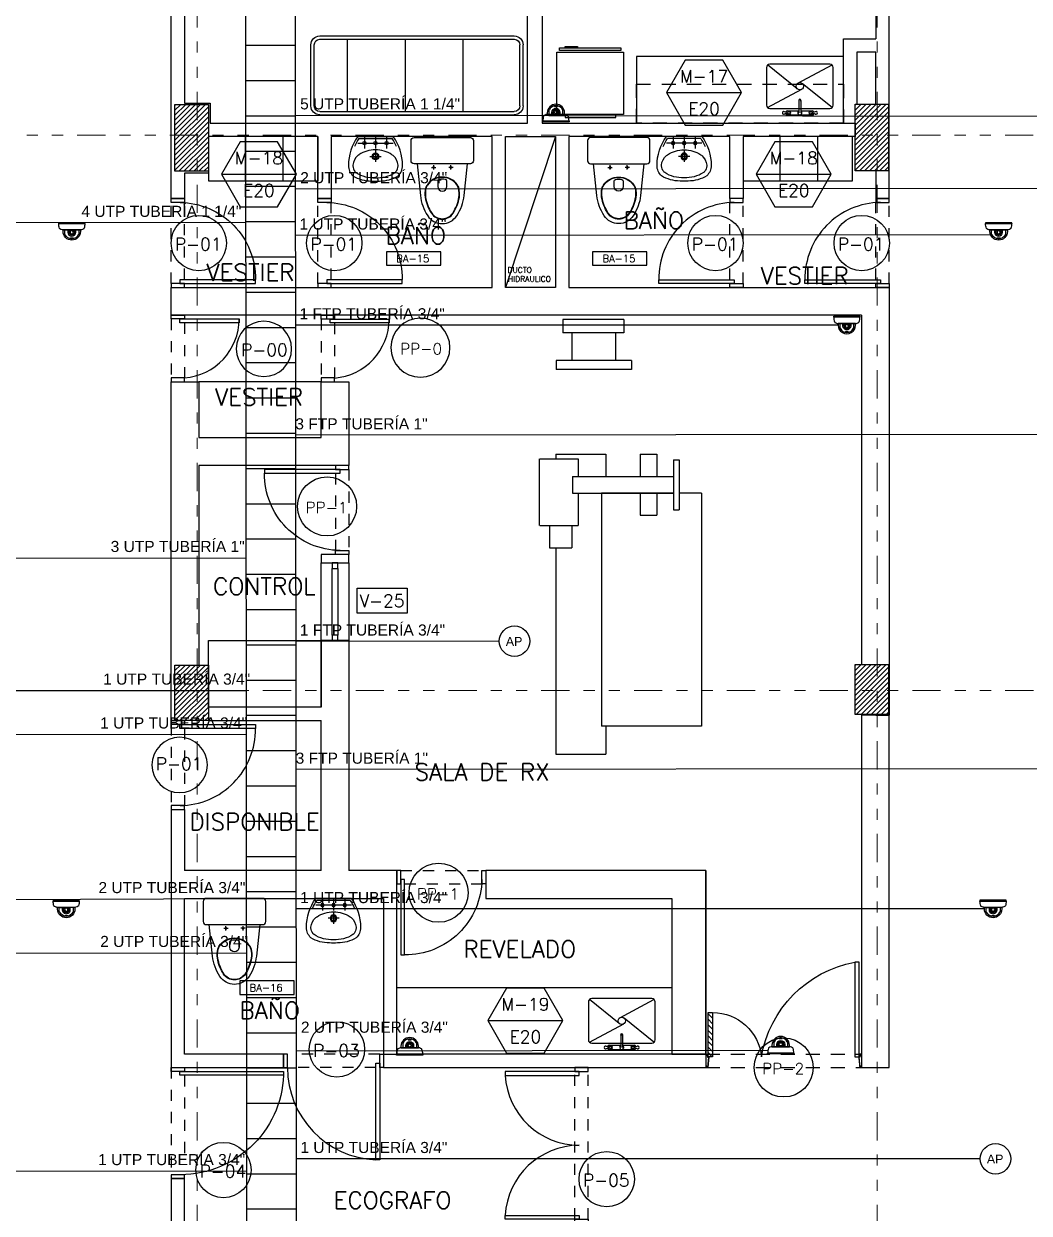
# Model space of a CAD drawing. Header units: millimetres. Extents: x 2056 to 4470, y 1400 to 3101.
# Drawn here: x 2168.69 to 2177.73, y 1528.61 to 1539.32 of the extents above; entities that cross this region are included whole.
import ezdxf
from ezdxf.enums import TextEntityAlignment as Align

# ---------------------------------------------------------------- set-up
doc = ezdxf.new("R2010")
doc.units = ezdxf.units.MM
for name, pattern in [('ACAD_ISO10W100', [18, 12, -3, 0, -3]), ('CENTER', [2, 1.25, -0.25, 0.25, -0.25]), ('DASHED', [0.75, 0.5, -0.25]), ('DIVIDE', [31.75, 12.7, -6.35, 0, -6.35, 0, -6.35]), ('HIDDEN', [9.525, 6.35, -3.175]), ('HIDDEN2', [0.1875, 0.125, -0.0625])]:
    doc.linetypes.add(name, pattern=pattern)
for name, color, linetype in [('0-ACHURADO', 11, 'Continuous'), ('0-PROYECCION', 8, 'HIDDEN2'), ('A-ANNO-DIMS-GRID', 195, 'Continuous'), ('A-ANNO-DOOR', 134, 'Continuous'), ('A-ANNO-FURN', 124, 'Continuous'), ('A-ANNO-GLAZ', 124, 'Continuous'), ('A-ANNO-TEXT', 190, 'Continuous'), ('A-COLS', 6, 'Continuous'), ('A-COLS-HTCH', 8, 'Continuous'), ('A-DOOR', 154, 'Continuous'), ('A-DUCT', 251, 'Continuous'), ('A-FURN', 252, 'Continuous'), ('A-FURN-FIXD', 8, 'Continuous'), ('A-GRID-COLS', 75, 'DIVIDE'), ('A-PROY', 15, 'HIDDEN'), ('AreasTrabajo', 90, 'Continuous'), ('Cableado', 134, 'Continuous'), ('Camara', 11, 'Continuous'), ('Escalerilla', 12, 'Continuous')]:
    doc.layers.add(name, color=color, linetype=linetype)
doc.layers.add('A-WALL', color=16, linetype='Continuous', lineweight=30)
doc.styles.add('NUEVO', font='SIMPLEX')
doc.styles.add('ROMANS', font='romans')
doc.styles.get("Standard").update_dxf_attribs({"font": 'arial.ttf'})
doc.styles.add('TEX2', font='simplex.shx')

# ---------------------------------------------------------------- blocks, each defined once
blk = doc.blocks.new('CAMIL')
for p, q in [((-0.08, 0.355), (-1.83, 0.355)), ((-0.08, 0.325), (-1.83, 0.325)), ((-1.37, -0.325), (-1.37, 0.325)), ((-0.85, -0.325), (-0.85, 0.325)), ((-0.33, -0.325), (-0.33, 0.325)), ((-1.91, -0.275), (-1.91, 0.275)), ((-1.88, -0.275), (-1.88, 0.275)), ((-0.03, -0.275), (-0.03, 0.275)), ((0, -0.275), (0, 0.275)), ((-0.08, -0.325), (-1.83, -0.325)), ((-0.08, -0.355), (-1.83, -0.355))]:
    blk.add_line(p, q)
for centre, radius, start, end in [((-1.83, 0.275), 0.08, 90, 180), ((-1.83, 0.275), 0.05, 90, 180), ((-0.08, 0.275), 0.08, 0, 90), ((-0.08, 0.275), 0.05, 0, 90), ((-1.83, -0.275), 0.08, 180, 270), ((-1.83, -0.275), 0.05, 180, 270), ((-0.08, -0.275), 0.05, 270, 0), ((-0.08, -0.275), 0.08, 270, 0)]:
    blk.add_arc(centre, radius, start, end)
blk = doc.blocks.new('LNOV738P')
for p, q in [((-1.063, -0.595), (-0.743, -0.595)), ((-1.052, -0.615), (-0.753, -0.615)), ((-1.003, -0.595), (-1.003, -0.705)), ((-0.903, -0.595), (-0.903, -0.705)), ((-0.803, -0.595), (-0.803, -0.705)), ((-1.063, -0.655), (-0.743, -0.655)), ((-0.903, -0.715), (-0.903, -0.825)), ((-0.953, -0.775), (-0.853, -0.775))]:
    blk.add_line(p, q)
for centre, radius in [((-1.003, -0.655), 0.015), ((-0.903, -0.655), 0.015), ((-0.803, -0.655), 0.015), ((-0.903, -0.775), 0.03), ((-0.903, -0.775), 0.02)]:
    blk.add_circle(centre, radius)
for centre, radius, start, end in [((-0.692, -0.858), 0.454, 144.6675, 179.9554), ((-0.722, -0.848), 0.404, 144.8051, 156.2297), ((-1.083, -0.848), 0.404, 23.7703, 35.1949), ((-1.113, -0.858), 0.454, 0.0446, 35.3325), ((-0.903, -0.986), 0.27, 90, 123.4456), ((-0.903, -0.986), 0.27, 56.5544, 90), ((-0.978, -0.866), 0.129, 129.9314, 174.6174), ((-1.066, -0.859), 0.04, 173.7638, 183.804), ((-1.066, -0.859), 0.04, 173.7638, 183.804), ((-0.996, -0.844), 0.1, 123.4456, 129.9314), ((-0.809, -0.844), 0.1, 50.0686, 56.5544), ((-0.827, -0.866), 0.129, 5.3826, 50.0686), ((-0.739, -0.859), 0.04, 356.196, 6.2362), ((-1.02, -0.858), 0.126, 179.6417, 227.0786), ((-1.017, -0.857), 0.0895, 182.6357, 218.3972), ((-0.939, -0.675), 0.322, 238.7718, 270), ((-1.055, -0.888), 0.04, 218.3972, 237.0995), ((-0.919, -0.677), 0.291, 237.0995, 273.2035), ((-0.886, -0.677), 0.291, 266.7965, 302.9005), ((-0.866, -0.675), 0.322, 270, 301.2282), ((-0.75, -0.888), 0.04, 302.9005, 321.6028), ((-0.789, -0.857), 0.0895, 321.6028, 357.3643), ((-0.785, -0.858), 0.126, 312.9214, 0.3583), ((-0.903, -0.33), 0.668, 266.869, 273.131)]:
    blk.add_arc(centre, radius, start, end)
blk = doc.blocks.new('SanitarioStilopla')
for points in [[(0.281, -0.22, -0.414214), (0.254, -0.247), (0, -0.247), (-0.254, -0.247, -0.414214), (-0.281, -0.22), (-0.281, -0.037, -0.414214), (-0.254, -0.01), (-0.254, -0.01), (0.254, -0.01), (0.254, -0.01, -0.414214), (0.281, -0.037)], [(0.15, -0.467, 0.093692), (0.137, -0.438), (0.137, -0.438, 0.248741), (0, -0.366), (0, -0.366, 0.248741), (-0.137, -0.438), (-0.137, -0.438, 0.093692), (-0.15, -0.467), (-0.15, -0.467, 0.090751), (-0.154, -0.548), (-0.154, -0.548, 0.104228), (-0.098, -0.692), (-0.098, -0.692, 0.252784), (0, -0.745, 0.252784), (0.098, -0.692), (0.098, -0.692, 0.104228), (0.154, -0.548), (0.154, -0.548, 0.090751)], [(-0.041, -0.451), (-0.041, -0.451, 1), (0.041, -0.451), (0.041, -0.403), (0.041, -0.403, 0.330374), (0.029, -0.388), (0.029, -0.388, 0.148302), (-0.029, -0.388), (-0.029, -0.388, 0.330374), (-0.041, -0.403), (-0.041, -0.403)]]:
    blk.add_lwpolyline(points, format="xyb", close=True)
for points in [[(-0.227, -0.247), (-0.197, -0.531, 0.119037), (-0.131, -0.714, 0.252784), (0, -0.785, 0.252784), (0.131, -0.714, 0.119037), (0.197, -0.531), (0.227, -0.247)], [(0, -0.37, 0.248741), (-0.134, -0.44), (-0.134, -0.44, 0.093692), (-0.147, -0.468), (-0.147, -0.468, 0.090751), (-0.15, -0.548)], [(0.15, -0.548, 0.090751), (0.147, -0.468), (0.147, -0.468, 0.093692), (0.134, -0.44), (0.134, -0.44, 0.248741), (0, -0.37)], [(-0.15, -0.547, 0.104228), (-0.095, -0.69), (-0.095, -0.69, 0.252784), (0, -0.741, 0.252784), (0.095, -0.69), (0.095, -0.69, 0.104228), (0.15, -0.547)]]:
    blk.add_lwpolyline(points, format="xyb")
at = {"linetype": 'CENTER'}
for points in [[(-0.097, -0.28), (-0.058, -0.28)], [(-0.077, -0.299), (-0.077, -0.26)], [(0.097, -0.28), (0.058, -0.28)], [(0.077, -0.299), (0.077, -0.26)]]:
    blk.add_lwpolyline(points, dxfattribs=at)
for centre in [(-0.077, -0.28), (0.077, -0.28)]:
    blk.add_circle(centre, 0.00753)
blk = doc.blocks.new('PUERTA 1.4 M - PL')
at = {"color": 251, "linetype": 'DASHED', "ltscale": 0.2}
for p, q in [((0.015, -0.086), (0.015, -1.416)), ((0.135, -0.086), (0.135, -1.416))]:
    blk.add_line(p, q, dxfattribs=at)
for points in [[(0.135, -0.051), (0.135, -0.086), (0.015, -0.086), (0.015, -0.051), (0.135, -0.051)], [(0.76, -0.086), (0.76, -0.121), (0.095, -0.121), (0.095, -0.086), (0.76, -0.086)], [(0.76, -1.416), (0.76, -1.381), (0.095, -1.381), (0.095, -1.416), (0.76, -1.416)], [(0.135, -1.451), (0.135, -1.416), (0.015, -1.416), (0.015, -1.451), (0.135, -1.451)]]:
    blk.add_lwpolyline(points)
for centre, start, end in [((0.092, -0.082), 270.2949, 356.6088), ((0.092, -1.421), 3.3912, 89.7051)]:
    blk.add_arc(centre, 0.67, start, end)
blk = doc.blocks.new('PUERTA80 CM-PL')
at = {"color": 251, "linetype": 'DASHED', "ltscale": 0.2}
for p, q in [((-0.035, -0.015), (-0.765, -0.015)), ((-0.07, -0.135), (-0.765, -0.135))]:
    blk.add_line(p, q, dxfattribs=at)
for points in [[(-0.8, -0.135), (-0.765, -0.135), (-0.765, -0.015), (-0.8, -0.015), (-0.8, -0.135)], [(-0.035, -0.774), (-0.07, -0.774), (-0.07, -0.095), (-0.035, -0.095), (-0.035, -0.774)], [(0, -0.135), (-0.035, -0.135), (-0.035, -0.015), (0, -0.015), (0, -0.135)]]:
    blk.add_lwpolyline(points)
blk.add_arc((-0.079, -0.088), 0.686, 180.5944, 270.7265)
blk = doc.blocks.new('PUERTA1.00 CM-PL')
at = {"color": 251, "linetype": 'DASHED', "ltscale": 0.2}
for p, q in [((0, 0), (0.9, 0)), ((0.07, -0.12), (0.865, -0.12))]:
    blk.add_line(p, q, dxfattribs=at)
for points in [[(1, -0.12), (0.965, -0.12), (0.965, 0), (1, 0), (1, -0.12)], [(0, -0.12), (0.035, -0.12), (0.035, 0), (0, 0), (0, -0.12)], [(0.035, -1.011), (0.07, -1.011), (0.07, -0.08), (0.035, -0.08), (0.035, -1.011)]]:
    blk.add_lwpolyline(points)
blk.add_arc((0.034, -0.08), 0.932, 272.2234, 2.433)
blk = doc.blocks.new('POCETA+GRIFERIA-PL')
for p, q in [((-0.008, 0.22), (-0.112, 0.22)), ((-0.008, 0.127), (-0.008, 0.24)), ((0.008, 0.127), (0.008, 0.24)), ((0.112, 0.22), (0.008, 0.22)), ((-0.3, 0.17), (-0.3, -0.17)), ((-0.29, 0.192), (-0.023, -0.023)), ((0.27, 0.2), (-0.27, 0.2)), ((0.29, 0.192), (-0.019, 0.026)), ((0.3, -0.17), (0.3, 0.17)), ((0.023, 0.023), (0.29, -0.192)), ((0.018, -0.027), (-0.29, -0.192)), ((-0.27, -0.2), (0.27, -0.2))]:
    blk.add_line(p, q)
blk.add_lwpolyline([(-0.112, 0.26), (0.112, 0.26)])
blk.add_circle((0, 0), 0.0327)
for centre, radius, start, end in [((-0.145, 0.24), 0.0125, 62.965, 297.035), ((-0.116, 0.325), 0.0782, 251.9228, 280.7372), ((-0.116, 0.154), 0.0782, 79.2628, 108.0772), ((-0.112, 0.245), 0.015, 90, 171.8124), ((-0.112, 0.235), 0.015, 194.8724, 270), ((-0.097, 0.24), 0.0148, 218.7865, 150.4526), ((-0.097, 0.24), 0.00958, 245.5532, 114.4468), ((0, 0.24), 0.0185, 295.7906, 244.6684), ((0.097, 0.24), 0.0148, 26.8073, 324.8461), ((0.097, 0.24), 0.00958, 65.5532, 294.4468), ((0.116, 0.325), 0.0782, 259.2628, 288.0772), ((0.116, 0.154), 0.0782, 71.9228, 100.7372), ((0.112, 0.245), 0.015, 8.6538, 90), ((0.112, 0.235), 0.015, 270, 344.6777), ((0.145, 0.24), 0.0125, 243.1897, 116.8103), ((-0.27, 0.17), 0.03, 90, 180), ((0, 0.127), 0.00998, 142.2998, 36.9028), ((0, 0.127), 0.00798, 171.4826, 360), ((0.27, 0.17), 0.03, 360, 90), ((-0.27, -0.17), 0.03, 180, 270), ((0.27, -0.17), 0.03, 270, 360)]:
    blk.add_arc(centre, radius, start, end)
blk = doc.blocks.new('POCETACM')
at = {"layer": 'A-FURN-FIXD', "rotation": 2.668041372314359e-08}
blk.add_blockref('POCETA+GRIFERIA-PL', (0.3, 0.235), dxfattribs=at)
blk = doc.blocks.new('NEVERA')
for points in [[(-0.785, 0.283), (-0.8, 0.283), (-0.8, 0.145), (-0.785, 0.145)], [(-0.033, 0.285), (0, 0.285), (0, -0.285), (-0.033, -0.285)]]:
    blk.add_lwpolyline(points)
for points in [[(-0.753, 0.347), (-0.785, 0.347), (-0.785, -0.343), (-0.753, -0.343)], [(-0.033, 0.377), (-0.735, 0.377), (-0.735, -0.373), (-0.033, -0.373)]]:
    blk.add_lwpolyline(points, close=True)
blk = doc.blocks.new('PUERTA MAD 0.90')
at = {"color": 251, "linetype": 'DASHED', "ltscale": 0.2}
for p, q in [((989051.701, 1733128.591), (989052.496, 1733128.591)), ((989051.666, 1733128.471), (989052.396, 1733128.471))]:
    blk.add_line(p, q, dxfattribs=at)
for points in [[(989051.666, 1733129.42), (989051.701, 1733129.42), (989051.701, 1733128.551), (989051.666, 1733128.551), (989051.666, 1733129.42)], [(989051.631, 1733128.591), (989051.666, 1733128.591), (989051.666, 1733128.471), (989051.631, 1733128.471), (989051.631, 1733128.591)], [(989052.531, 1733128.591), (989052.496, 1733128.591), (989052.496, 1733128.471), (989052.531, 1733128.471), (989052.531, 1733128.591)]]:
    blk.add_lwpolyline(points)
blk.add_arc((989051.666, 1733128.591), 0.83, 359.9861, 87.5832)
blk = doc.blocks.new('N-PUE')
blk.add_circle((0, 0), 0.00332)
at = {"style": 'NUEVO'}
blk.add_attdef('PUE', text='', height=0.0015, dxfattribs=at).set_placement((-0.00006, -0.00013), align=Align.MIDDLE)
blk = doc.blocks.new('RX')
for p, q in [((-0.686, -0.515), (-0.686, 1.342)), ((-0.686, 1.342), (-0.236, 1.342)), ((-0.236, 1.092), (-0.236, 1.342)), ((-0.277, -1.008), (-0.277, 1.092)), ((0.623, 1.092), (-0.277, 1.092)), ((0.623, -1.008), (0.623, 1.092)), ((-0.744, -0.515), (-0.544, -0.515)), ((-0.744, -0.72), (-0.744, -0.515)), ((-0.544, -0.72), (-0.544, -0.515)), ((-0.837, -1.315), (-0.837, -0.715)), ((-0.831, -0.715), (-0.487, -0.715)), ((-0.487, -1.008), (-0.487, -0.715)), ((0.073, -1.008), (0.073, -0.808)), ((0.073, -0.808), (0.223, -0.808)), ((0.223, -1.008), (0.223, -0.808)), ((0.373, -1.308), (0.373, -0.858)), ((0.373, -0.858), (0.423, -0.858)), ((0.423, -1.308), (0.423, -0.858)), ((-0.537, -1.008), (0.373, -1.008)), ((-0.537, -1.158), (-0.537, -1.008)), ((0.373, -1.008), (-0.277, -1.008)), ((0.623, -1.008), (0.423, -1.008)), ((-0.537, -1.158), (0.373, -1.158)), ((-0.487, -1.315), (-0.487, -1.158)), ((-0.236, -1.358), (-0.236, -1.158)), ((0.073, -1.358), (0.073, -1.158)), ((0.223, -1.358), (0.223, -1.158)), ((-0.831, -1.315), (-0.487, -1.315)), ((-0.686, -1.358), (-0.686, -1.315)), ((-0.686, -1.358), (-0.236, -1.358)), ((0.073, -1.358), (0.223, -1.358)), ((0.373, -1.308), (0.423, -1.308)), ((-0.007, -2.121), (-0.684, -2.121)), ((-0.684, -2.201), (-0.684, -2.121)), ((-0.007, -2.201), (-0.007, -2.121)), ((-0.007, -2.201), (-0.684, -2.201)), ((-0.544, -2.451), (-0.544, -2.201)), ((-0.15, -2.457), (-0.15, -2.201)), ((-0.624, -2.571), (-0.624, -2.451)), ((-0.074, -2.451), (-0.624, -2.451)), ((-0.074, -2.571), (-0.074, -2.451)), ((-0.074, -2.571), (-0.624, -2.571))]:
    blk.add_line(p, q)
blk = doc.blocks.new('PUERTA 0.60')
at = {"color": 251, "linetype": 'DASHED', "ltscale": 0.2}
for p, q in [((0.07, 0.12), (0.565, 0.12)), ((0.035, 0), (0.565, 0))]:
    blk.add_line(p, q, dxfattribs=at)
for points in [[(0.035, 0.612), (0.07, 0.612), (0.07, 0.08), (0.035, 0.08), (0.035, 0.612)], [(0, 0.12), (0.035, 0.12), (0.035, 0), (0, 0), (0, 0.12)], [(0.6, 0.12), (0.565, 0.12), (0.565, 0), (0.6, 0), (0.6, 0.12)]]:
    blk.add_lwpolyline(points)
blk.add_arc((0.035, 0.08), 0.532, 4.3158, 90)
blk = doc.blocks.new('REF-PU-100')
blk.add_lwpolyline([(0, 0.184), (0.74, 0.184), (0.74, 0), (0, 0)], close=True)
at = {"style": 'TEX2'}
blk.add_attdef('PU-000', text='', height=0.1, rotation=360, dxfattribs=at).set_placement((0.381, 0.041), align=Align.CENTER)
blk = doc.blocks.new('#MUEBLE-#PLANO')
blk.add_line((-0.0045, 0), (0.0045, 0))
at = {"color": 8}
blk.add_lwpolyline([(-0.0045, 0), (-0.00225, -0.0039), (0.00225, -0.0039), (0.0045, 0), (0.00225, 0.0039), (-0.00225, 0.0039)], close=True, dxfattribs=at)
at = {"style": 'NUEVO', "flags": 4}
for tag, p in [('M', (0, 0.00195)), ('PLANO', (0, -0.00195))]:
    blk.add_attdef(tag, text='', height=0.0015, dxfattribs=at).set_placement(p, align=Align.MIDDLE)
blk = doc.blocks.new('AUDIT_I_240729204306-0')
at = {"layer": '0-ACHURADO'}
h = blk.add_hatch(dxfattribs=at)
h.set_pattern_fill('ANSI31', color=256, scale=0.003825, style=0)
h.set_pattern_definition([(315, (-3.55321425, 0.593331), (-0.00033808363, -0.00033808363), [])])
h.paths.add_polyline_path([(-0.014, -0.094), (-0.014, -0.118), (-0.007, -0.118), (-0.007, -0.109), (-0.001, -0.109), (-0.001, -0.096, -0.881914), (0, -0.095, -0.062748), (0, -0.096), (0, -0.11), (-0.006, -0.11), (-0.006, -0.12), (-0.016, -0.12), (-0.016, -0.096), (-0.025, -0.096), (-0.016, 0), (-0.006, 0), (-0.006, -0.01), (0, -0.01), (0, -0.019, -1), (-0.001, -0.019), (-0.001, -0.011), (-0.007, -0.011), (-0.007, -0.001), (-0.014, -0.001), (-0.024, -0.094)])
blk = doc.blocks.new('PT DOBLE 1.40mts SIN MIRILLA')
h = blk.add_hatch()
h.set_pattern_fill('JIS_WOOD', color=256, scale=0.05, style=0)
h.paths.add_polyline_path([(1320.465, 857.343), (1320.505, 857.343), (1320.505, 857.741), (1320.465, 857.741)])
for p, q in [((1320.445, 857.719), (1320.445, 857.839)), ((1320.451, 857.829), (1320.445, 857.829)), ((1320.445, 857.82), (1320.445, 857.829)), ((1320.453, 857.828), (1320.447, 857.828)), ((1320.447, 857.82), (1320.447, 857.828)), ((1320.451, 857.829), (1320.451, 857.839)), ((1320.451, 857.839), (1320.461, 857.839)), ((1320.453, 857.828), (1320.453, 857.838)), ((1320.453, 857.838), (1320.46, 857.838)), ((1320.469, 857.744), (1320.46, 857.838)), ((1320.47, 857.743), (1320.461, 857.839)), ((1321.82, 857.743), (1321.83, 857.838)), ((1321.822, 857.744), (1321.831, 857.837)), ((1321.839, 857.838), (1321.83, 857.838)), ((1321.838, 857.837), (1321.831, 857.837)), ((1321.838, 857.828), (1321.838, 857.837)), ((1321.838, 857.828), (1321.844, 857.828)), ((1321.839, 857.829), (1321.839, 857.838)), ((1321.839, 857.829), (1321.845, 857.829)), ((1321.844, 857.819), (1321.844, 857.828)), ((1321.845, 857.719), (1321.845, 857.838)), ((1321.845, 857.819), (1321.845, 857.829)), ((1320.453, 857.73), (1320.447, 857.73)), ((1320.451, 857.719), (1320.451, 857.729)), ((1320.451, 857.719), (1320.461, 857.719)), ((1320.453, 857.72), (1320.453, 857.73)), ((1320.453, 857.72), (1320.46, 857.72)), ((1320.46, 857.72), (1320.46, 857.744)), ((1320.46, 857.744), (1320.469, 857.744)), ((1320.461, 857.719), (1320.461, 857.743)), ((1320.461, 857.743), (1320.47, 857.743)), ((1320.463, 857.721), (1320.463, 857.727)), ((1320.463, 857.727, 0.02), (1320.463, 857.721, 0.02)), ((1321.83, 857.743), (1321.82, 857.743)), ((1321.831, 857.744), (1321.822, 857.744)), ((1321.828, 857.721), (1321.828, 857.727)), ((1321.828, 857.727, 0.02), (1321.828, 857.721, 0.02)), ((1321.83, 857.719), (1321.83, 857.743)), ((1321.839, 857.719), (1321.83, 857.719)), ((1321.831, 857.72), (1321.831, 857.744)), ((1321.838, 857.72), (1321.831, 857.72)), ((1321.838, 857.72), (1321.838, 857.73)), ((1321.838, 857.73), (1321.844, 857.73)), ((1321.839, 857.719), (1321.839, 857.728))]:
    blk.add_line(p, q)
at = {"linetype": 'ACAD_ISO10W100'}
for points in [[(1320.465, 857.741), (1320.465, 857.343), (1320.505, 857.343), (1320.505, 857.741)], [(1321.825, 857.741), (1321.825, 856.89), (1321.785, 856.89), (1321.785, 857.741)]]:
    blk.add_lwpolyline(points, close=True, dxfattribs=at)
for centre in [(1320.463, 857.72, 0.02), (1321.828, 857.72, 0.02)]:
    blk.add_circle(centre, 0.00105)
for centre, radius, start, end in [((1320.446, 857.82), 0.000598, 180, 0), ((1321.845, 857.819), 0.000598, 180, 0), ((1320.504, 857.787), 0.444, 270.1963, 354.2509), ((1321.975, 857.917), 1.045, 189.6074, 259.5221)]:
    blk.add_arc(centre, radius, start, end)
at = {"layer": '0-PROYECCION'}
for points in [[(1320.445, 857.838), (1321.845, 857.838)], [(1320.445, 857.719), (1321.845, 857.719)]]:
    blk.add_lwpolyline(points, dxfattribs=at)
at = {"linetype": 'ACAD_ISO10W100', "xscale": -1}
blk.add_blockref('AUDIT_I_240729204306-0', (1320.445, 857.839), dxfattribs=at)
at = {"linetype": 'ACAD_ISO10W100'}
blk.add_blockref('AUDIT_I_240729204306-0', (1321.845, 857.838), dxfattribs=at)
blk = doc.blocks.new('EJES 2 P')
at = {"layer": 'A-COLS-HTCH'}
h = blk.add_hatch(dxfattribs=at)
h.set_pattern_fill('ANSI31', color=256, scale=0.01, style=0)
h.set_pattern_definition([(45, (-989038.537623, -1733121.921736), (-0.02245064030267, 0.02245064030267), [])])
h.paths.add_polyline_path([(9.713, 24.325), (10.013, 24.325), (10.013, 23.725), (9.713, 23.725)])
h = blk.add_hatch(dxfattribs=at)
h.set_pattern_fill('ANSI31', color=256, scale=0.01, style=0)
h.set_pattern_definition([(45, (-989032.417623, -1733121.921736), (-0.02245064030267, 0.02245064030267), [])])
h.paths.add_polyline_path([(15.833, 24.33), (16.133, 24.33), (16.133, 23.73), (15.833, 23.73)])
h = blk.add_hatch(dxfattribs=at)
h.set_pattern_fill('ANSI31', color=256, scale=0.01, style=0)
h.set_pattern_definition([(45, (-989038.537417, -1733126.921736), (-0.02245064030267, 0.02245064030267), [])])
h.paths.add_polyline_path([(9.713, 19.279), (10.013, 19.279), (10.013, 18.779), (9.713, 18.779)])
h = blk.add_hatch(dxfattribs=at)
h.set_pattern_fill('ANSI31', color=256, scale=0.01, style=0)
h.set_pattern_definition([(45, (-989032.417417, -1733126.921736), (-0.02245064030267, 0.02245064030267), [])])
h.paths.add_polyline_path([(15.834, 19.285), (16.133, 19.285), (16.133, 18.835), (15.833, 18.835)])
at = {"layer": 'A-COLS'}
for points in [[(9.713, 24.325), (10.013, 24.325), (10.013, 23.725), (9.713, 23.725)], [(15.833, 24.33), (16.133, 24.33), (16.133, 23.73), (15.833, 23.73)], [(9.713, 19.279), (10.013, 19.279), (10.013, 18.779), (9.713, 18.779)], [(15.834, 19.285), (16.133, 19.285), (16.133, 18.835), (15.833, 18.835)]]:
    blk.add_lwpolyline(points, close=True, dxfattribs=at)
at = {"layer": 'A-GRID-COLS', "lineweight": 9, "ltscale": 0.02}
for p, q in [((9.913, -0.03), (9.913, 37.083)), ((16.033, -0.03), (16.033, 37.083))]:
    blk.add_line(p, q, dxfattribs=at)
for points in [[(-0.352, 24.051), (24.846, 24.051)], [(-0.351, 19.051), (24.847, 19.051)]]:
    blk.add_lwpolyline(points, dxfattribs=at)
blk = doc.blocks.new('V')
blk.add_lwpolyline([(-0.003, -0.003), (-0.003, 0), (0.003, 0), (0.003, -0.003)], close=True)
at = {"style": 'NUEVO', "flags": 4}
blk.add_attdef('VEN', text='', height=0.0015, dxfattribs=at).set_placement((0, -0.0015), align=Align.MIDDLE)
blk = doc.blocks.new('Camara-B')
at = {"layer": 'Camara'}
for points in [[(-0.0297, 0.0145), (-0.0298, 0.016), (0.0293, 0.016), (0.0292, 0.0145)], [(0.0292, 0.0145), (0.0292, 0.0143), (-0.0297, 0.0143), (-0.0297, 0.0145)]]:
    blk.add_lwpolyline(points, close=True, dxfattribs=at)
for points in [[(-0.0297, 0.0139, 0.072126), (-0.0279, 0.0033, 0.171597), (-0.0271, 0.0023, 0.084432), (-0.022, 0.0001, 0.060784), (-0.0216, 0), (0.021, 0, 0.060784), (0.0215, 0.0001, 0.084432), (0.0266, 0.0023, 0.171597), (0.0274, 0.0033, 0.072126), (0.0292, 0.0139)], [(-0.0199, 0), (-0.0199, -0.0037, 1), (0.0194, -0.0037), (0.0194, 0)], [(-0.015, -0.011, 0.641525), (0.0145, -0.011), (0.0155, -0.0107), (0.0155, 0), (0.0087, 0), (0.0087, -0.0054, -1), (-0.0092, -0.0054), (-0.0092, 0), (-0.016, 0), (-0.016, -0.0107)], [(-0.0067, 0), (-0.0067, -0.0054, 1), (0.0062, -0.0054), (0.0062, 0), (0.0058, 0), (0.0058, -0.0054, -1), (-0.0063, -0.0054), (-0.0063, 0)], [(0.0029, -0.0006), (0.0029, -0.0008, -0.541232), (0.0027, -0.0009, 0.302819), (-0.0033, -0.0009, -0.541232), (-0.0034, -0.0008), (-0.0034, -0.0006, 3.288548)], [(0.0027, -0.0189, 1), (0.0027, -0.0184), (-0.0032, -0.0184, 1), (-0.0032, -0.0189)], [(0.0021, -0.0194, 1), (0.0021, -0.019), (-0.0026, -0.019, 1), (-0.0026, -0.0194)], [(0.0015, -0.02, 1), (0.0015, -0.0195), (-0.002, -0.0195, 1), (-0.002, -0.02)]]:
    blk.add_lwpolyline(points, format="xyb", close=True, dxfattribs=at)
blk.add_circle((-0.0003, -0.0055), 0.00358, dxfattribs=at)
blk = doc.blocks.new('AP')
at = {"layer": 'AreasTrabajo'}
blk.add_circle((0, 0), 0.137, dxfattribs=at)
at = {"layer": 'AreasTrabajo', "insert": (-0.078, 0.038, 0.229), "char_height": 0.08, "attachment_point": 1}
blk.add_mtext_dynamic_manual_height_columns('AP', width=0.14673, gutter_width=12.5, heights=[0], dxfattribs=at)

msp = doc.modelspace()

# ---------------------------------------------------------------- hatches: boundary and pattern name
at = {"layer": 'Escalerilla'}
h = msp.add_hatch(dxfattribs=at)
h.set_pattern_fill('ANSI31', color=256, scale=0.1, angle=135)
h.set_pattern_definition([(180, (-70.00002, -42.02565), (-3e-17, -0.3175), [])])
h.paths.add_polyline_path([(2171.123, 1547.94), (2170.673, 1547.785), (2170.702, 1517.46), (2171.152, 1517.46)])

# ---------------------------------------------------------------- linework, layer by layer
at = {"color": 2, "elevation": 0.229}
msp.add_lwpolyline([(2174.825, 1530.17), (2174.825, 1529.92)], dxfattribs=at)
at = {"layer": 'A-ANNO-GLAZ', "ltscale": 1.5}
msp.add_lwpolyline([(2171.362, 1534.464), (2171.612, 1534.464), (2171.612, 1533.964), (2171.612, 1533.764), (2171.362, 1533.764), (2171.362, 1534.464)], dxfattribs=at)
at = {"layer": 'A-ANNO-GLAZ'}
for points in [[(2171.462, 1534.464), (2171.462, 1534.414), (2171.512, 1534.414), (2171.512, 1534.464)], [(2171.462, 1533.814), (2171.462, 1533.764), (2171.512, 1533.764), (2171.512, 1533.814)]]:
    msp.add_lwpolyline(points, close=True, dxfattribs=at)
msp.add_lwpolyline([(2171.512, 1534.414), (2171.512, 1533.814), (2171.462, 1533.814), (2171.462, 1534.414), (2171.512, 1534.414)], dxfattribs=at)
at = {"layer": 'A-DUCT'}
msp.add_lwpolyline([(2173.47, 1538.304), (2173.022, 1536.944)], dxfattribs=at)
at = {"layer": 'A-FURN'}
msp.add_line((2171.332, 1538.304, -0.229), (2171.332, 1537.904, -0.229), dxfattribs=at)
msp.add_lwpolyline([(2176.063, 1538.424), (2176.063, 1539.024), (2174.2, 1539.024), (2174.2, 1538.424)], close=True, dxfattribs=at)
for points in [[(2170.347, 1538.304), (2170.347, 1537.904), (2171.332, 1537.904), (2171.332, 1538.304), (2170.347, 1538.304)], [(2170.68, 1537.904), (2170.68, 1538.304)], [(2171.02, 1537.903), (2171.02, 1538.303)], [(2175.16, 1538.304), (2175.16, 1537.904), (2176.145, 1537.904), (2176.145, 1538.304), (2175.16, 1538.304)], [(2175.493, 1537.904), (2175.493, 1538.304)], [(2175.833, 1537.903), (2175.833, 1538.303)], [(2171.362, 1533.164), (2170.347, 1533.164), (2170.347, 1533.764), (2171.362, 1533.764), (2171.362, 1533.164)]]:
    msp.add_lwpolyline(points, dxfattribs=at)
for points, elevation in [([(2171.362, 1535.594), (2171.362, 1536.094), (2170.262, 1536.094), (2170.262, 1535.594)], -0.229), ([(2172.043, 1530.041), (2172.043, 1530.641), (2174.517, 1530.641), (2174.517, 1530.041)], 0.229)]:
    msp.add_lwpolyline(points, close=True, dxfattribs=dict(at, elevation=elevation))
at = {"layer": 'A-PROY', "ltscale": 0.02}
msp.add_lwpolyline([(2174.2, 1538.424), (2174.2, 1538.774), (2176.063, 1538.774), (2176.063, 1538.424), (2174.2, 1538.424)], dxfattribs=at)
at = {"layer": 'A-WALL'}
for points in [[(2173.35, 1545.126), (2173.35, 1545.126), (2173.35, 1541.847), (2176.475, 1541.847), (2176.475, 1541.727), (2176.355, 1541.727), (2176.355, 1541.727), (2173.35, 1541.727), (2173.35, 1538.424), (2173.35, 1538.424)], [(2170.362, 1538.424), (2173.22, 1538.424), (2173.22, 1541.727), (2170.012, 1541.727), (2170.012, 1541.847), (2170.217, 1541.847)], [(2176.475, 1537.744), (2176.475, 1537.744), (2176.475, 1540.727), (2176.355, 1540.727), (2176.355, 1539.183)], [(2170.347, 1538.316), (2170.347, 1537.974), (2170.132, 1537.974), (2170.132, 1537.744), (2170.012, 1537.744), (2170.012, 1539.927), (2170.132, 1539.927), (2170.132, 1538.604)], [(2173.35, 1538.424), (2173.35, 1538.424), (2176.167, 1538.424), (2176.167, 1538.304), (2175.16, 1538.304), (2175.16, 1537.744), (2175.04, 1537.744), (2175.04, 1538.304), (2173.592, 1538.304), (2173.592, 1536.944)], [(2170.012, 1536.944), (2170.012, 1536.944), (2172.902, 1536.944), (2172.902, 1538.304), (2171.452, 1538.304), (2171.452, 1537.744), (2171.332, 1537.744), (2171.332, 1538.304), (2170.347, 1538.304)], [(2176.355, 1537.995), (2176.355, 1537.744), (2176.475, 1537.744)], [(2173.59, 1536.948), (2173.59, 1536.948)], [(2176.225, 1536.694), (2170.012, 1536.694)], [(2170.012, 1533.044), (2170.012, 1536.094), (2170.262, 1536.094), (2170.262, 1535.594), (2171.362, 1535.594), (2171.362, 1536.094), (2171.362, 1536.094), (2171.612, 1536.094), (2171.612, 1535.341), (2171.612, 1535.341), (2170.262, 1535.341), (2170.262, 1533.544)], [(2171.362, 1533.164), (2170.347, 1533.164), (2170.347, 1533.044)], [(2170.047, 1533.044), (2170.012, 1533.044)], [(2170.347, 1533.044), (2171.362, 1533.044)], [(2170.012, 1532.244), (2170.012, 1532.244), (2170.132, 1532.244), (2170.132, 1531.694)], [(2170.016, 1532.244), (2170.012, 1532.244)], [(2174.825, 1531.694), (2174.825, 1529.92)], [(2173.764, 1528.15), (2173.764, 1528.52), (2173.644, 1528.52), (2173.644, 1524.89), (2170.132, 1524.89), (2170.132, 1528.921), (2170.012, 1528.921), (2170.012, 1524.89), (2169.812, 1524.89), (2169.812, 1524.77), (2174.656, 1524.77), (2174.656, 1524.92)]]:
    msp.add_lwpolyline(points, dxfattribs=at)
for points, elevation in [([(2176.063, 1538.424), (2176.063, 1539.183), (2176.355, 1539.183)], -0.229), ([(2176.355, 1538.595), (2176.355, 1539.063), (2176.183, 1539.063)], -0.229), ([(2176.183, 1539.063), (2176.183, 1538.595)], -0.229), ([(2170.132, 1538.604), (2170.362, 1538.604), (2170.362, 1538.424)], -0.229), ([(2170.012, 1536.694), (2170.012, 1536.944)], -0.229), ([(2173.59, 1536.944), (2176.475, 1536.944), (2176.475, 1533.094)], 0.229), ([(2176.225, 1536.694), (2176.225, 1533.549), (2176.467, 1533.549), (2176.467, 1533.099), (2176.355, 1533.099), (2176.355, 1533.094), (2176.475, 1533.094)], 0.229), ([(2171.362, 1533.164), (2171.362, 1533.764), (2171.612, 1533.764), (2171.612, 1531.694)], -0.229), ([(2171.362, 1531.694), (2171.362, 1533.044)], -0.229), ([(2170.012, 1532.244), (2170.012, 1529.921), (2171.023, 1529.92), (2171.023, 1530.04), (2170.132, 1530.041), (2170.132, 1531.444), (2171.923, 1531.444), (2171.923, 1530.041), (2172.043, 1530.041), (2172.043, 1531.694), (2171.612, 1531.694)], 0.229), ([(2171.362, 1531.694), (2170.132, 1531.694)], 0.229), ([(2174.825, 1530.041), (2174.825, 1531.694), (2172.843, 1531.694), (2172.843, 1531.444), (2174.517, 1531.444), (2174.517, 1530.041), (2174.825, 1530.041)], 0.229), ([(2174.825, 1530.041), (2174.825, 1530.041), (2172.043, 1530.041)], 0.229), ([(2171.923, 1529.92), (2174.825, 1529.92)], 0.229)]:
    msp.add_lwpolyline(points, dxfattribs=dict(at, elevation=elevation))
for points in [[(2173.022, 1538.304), (2173.47, 1538.304), (2173.47, 1536.944), (2173.022, 1536.944)], [(2171.612, 1534.541), (2171.362, 1534.541), (2171.362, 1534.464), (2171.612, 1534.464)]]:
    msp.add_lwpolyline(points, close=True, dxfattribs=at)
at = {"layer": 'A-WALL', "elevation": 0.229}
msp.add_lwpolyline([(2176.225, 1529.92), (2176.475, 1529.92), (2176.475, 1533.094), (2176.225, 1533.094), (2176.225, 1529.92)], close=True, dxfattribs=at)
at = {"layer": 'Cableado', "lineweight": 30}
for p, q in [((2171.132, 1538.494, 0.229), (2182.709, 1538.483)), ((2178.496, 1537.836, 0.229), (2171.133, 1537.83)), ((2166.063, 1537.526), (2170.683, 1537.531)), ((2177.4, 1537.419), (2171.133, 1537.413, 0.229)), ((2176.014, 1536.605), (2171.134, 1536.605, 0.229)), ((2180.718, 1535.622), (2171.135, 1535.613)), ((2166.163, 1534.506), (2170.686, 1534.51)), ((2172.966, 1533.759, 0.191), (2171.136, 1533.757, 0.229)), ((2167.947, 1533.316), (2170.687, 1533.316, 0.229)), ((2162.53, 1532.914), (2170.687, 1532.921, 0.229)), ((2180.724, 1532.612), (2171.138, 1532.603)), ((2165.36, 1531.422), (2170.689, 1531.444)), ((2177.33, 1531.348), (2171.139, 1531.348, 0.229)), ((2162.497, 1530.946), (2170.689, 1530.954, 0.229)), ((2175.383, 1530.073), (2171.14, 1530.069, 0.229)), ((2177.294, 1529.099), (2171.141, 1529.099, 0.229)), ((2167.952, 1528.988, 0.199), (2170.691, 1528.991, 0.229))]:
    msp.add_line(p, q, dxfattribs=at)
at = {"layer": 'Escalerilla', "elevation": 0.229}
msp.add_lwpolyline([(2164.475, 1548.019), (2170.44, 1548.019), (2170.673, 1547.785), (2170.702, 1517.46), (2171.152, 1517.46), (2171.123, 1547.94), (2170.608, 1548.458), (2164.475, 1548.458), (2164.475, 1548.019)], dxfattribs=at)

# ---------------------------------------------------------------- block references
at = {"layer": 'A-ANNO-DIMS-GRID'}
msp.add_blockref('EJES 2 P', (2160.334, 1514.265), dxfattribs=at)
at = {"layer": 'A-ANNO-DOOR'}
ref = msp.add_blockref('N-PUE', (2170.261, 1537.344), dxfattribs=dict(at, xscale=75, yscale=75, zscale=75))
ref.add_attrib('PUE', 'P-01', dxfattribs={"layer": '0', "color": 0, "height": 0.1125, "style": 'NUEVO'}).set_placement((2170.256, 1537.334), align=Align.MIDDLE)
ref = msp.add_blockref('N-PUE', (2171.48, 1537.344), dxfattribs=dict(at, xscale=75, yscale=75, zscale=75))
ref.add_attrib('PUE', 'P-01', dxfattribs={"layer": '0', "color": 0, "height": 0.1125, "style": 'NUEVO'}).set_placement((2171.476, 1537.334), align=Align.MIDDLE)
ref = msp.add_blockref('N-PUE', (2174.911, 1537.344), dxfattribs=dict(at, xscale=75, yscale=75, zscale=75))
ref.add_attrib('PUE', 'P-01', dxfattribs={"layer": '0', "color": 0, "height": 0.1125, "style": 'NUEVO'}).set_placement((2174.907, 1537.334), align=Align.MIDDLE)
ref = msp.add_blockref('N-PUE', (2176.227, 1537.344), dxfattribs=dict(at, xscale=75, yscale=75, zscale=75))
ref.add_attrib('PUE', 'P-01', dxfattribs={"layer": '0', "color": 0, "height": 0.1125, "style": 'NUEVO'}).set_placement((2176.222, 1537.334), align=Align.MIDDLE)
ref = msp.add_blockref('REF-PU-100', (2172.438, 1537.144), dxfattribs=dict(at, xscale=-0.6588565300917508, yscale=0.65885652997531, zscale=0.6588565300582514, rotation=1.595504872220488e-05))
ref.add_attrib('PU-000', 'BA-15', dxfattribs={"layer": '0', "height": 0.0659, "rotation": 0, "style": 'TEX2'}).set_placement((2172.187, 1537.171), align=Align.CENTER)
ref = msp.add_blockref('REF-PU-100', (2174.293, 1537.144, -0.229), dxfattribs=dict(at, xscale=-0.6588565300917508, yscale=0.65885652997531, zscale=0.6588565300582514, rotation=1.595504872220488e-05))
ref.add_attrib('PU-000', 'BA-15', dxfattribs={"layer": '0', "height": 0.0659, "rotation": 0, "style": 'TEX2'}).set_placement((2174.042, 1537.171, -0.229), align=Align.CENTER)
ref = msp.add_blockref('N-PUE', (2170.847, 1536.391), dxfattribs=dict(at, xscale=-75, yscale=75, zscale=75))
ref.add_attrib('PUE', 'P-00', dxfattribs={"layer": '0', "color": 0, "height": 0.1125, "style": 'NUEVO'}).set_placement((2170.852, 1536.381), align=Align.MIDDLE)
ref = msp.add_blockref('N-PUE', (2172.256, 1536.402, -0.229), dxfattribs=dict(at, xscale=-80, yscale=80, zscale=80))
ref.add_attrib('PUE', 'PP-0', dxfattribs={"layer": '0', "color": 0, "height": 0.1, "style": 'NUEVO'}).set_placement((2172.262, 1536.391, -0.229), align=Align.MIDDLE)
ref = msp.add_blockref('N-PUE', (2171.416, 1534.972, -0.229), dxfattribs=dict(at, xscale=80, yscale=80, zscale=80))
ref.add_attrib('PUE', 'PP-1', dxfattribs={"layer": '0', "color": 0, "height": 0.1, "style": 'NUEVO'}).set_placement((2171.411, 1534.962, -0.229), align=Align.MIDDLE)
ref = msp.add_blockref('N-PUE', (2170.089, 1532.645), dxfattribs=dict(at, xscale=-75, yscale=75, zscale=75, rotation=180))
ref.add_attrib('PUE', 'P-01', dxfattribs={"layer": '0', "color": 0, "height": 0.1125, "style": 'NUEVO'}).set_placement((2170.084, 1532.655), align=Align.MIDDLE)
ref = msp.add_blockref('N-PUE', (2172.419, 1531.494), dxfattribs=dict(at, xscale=80, yscale=80, zscale=80))
ref.add_attrib('PUE', 'PP-1', dxfattribs={"layer": '0', "color": 0, "height": 0.1, "style": 'NUEVO'}).set_placement((2172.414, 1531.483), align=Align.MIDDLE)
ref = msp.add_blockref('REF-PU-100', (2171.118, 1530.579), dxfattribs=dict(at, xscale=-0.6588565300917508, yscale=0.65885652997531, zscale=0.6588565300582514, rotation=1.595504872220488e-05))
ref.add_attrib('PU-000', 'BA-16', dxfattribs={"layer": '0', "height": 0.0659, "rotation": 0, "style": 'TEX2'}).set_placement((2170.867, 1530.606), align=Align.CENTER)
ref = msp.add_blockref('N-PUE', (2171.504, 1530.084, 0.229), dxfattribs=dict(at, xscale=75, yscale=75, zscale=75))
ref.add_attrib('PUE', 'P-03', dxfattribs={"layer": '0', "color": 0, "height": 0.1125, "style": 'NUEVO'}).set_placement((2171.499, 1530.074, 0.229), align=Align.MIDDLE)
ref = msp.add_blockref('N-PUE', (2175.525, 1529.921, 0.229), dxfattribs=dict(at, xscale=80, yscale=80, zscale=80))
ref.add_attrib('PUE', 'PP-2', dxfattribs={"layer": '0', "color": 0, "height": 0.1, "style": 'NUEVO'}).set_placement((2175.52, 1529.91, 0.229), align=Align.MIDDLE)
ref = msp.add_blockref('N-PUE', (2170.483, 1528.998), dxfattribs=dict(at, xscale=75, yscale=75, zscale=75))
ref.add_attrib('PUE', 'P-04', dxfattribs={"layer": '0', "color": 0, "height": 0.1125, "style": 'NUEVO'}).set_placement((2170.478, 1528.988), align=Align.MIDDLE)
ref = msp.add_blockref('N-PUE', (2173.932, 1528.916), dxfattribs=dict(at, xscale=75, yscale=75, zscale=75))
ref.add_attrib('PUE', 'P-05', dxfattribs={"layer": '0', "color": 0, "height": 0.1125, "style": 'NUEVO'}).set_placement((2173.928, 1528.906), align=Align.MIDDLE)
at = {"layer": 'A-ANNO-FURN', "xscale": 75, "yscale": 75, "zscale": 75}
for p, values in [((2174.808, 1538.699), {'M': 'M-17', 'PLANO': 'E20'}), ((2170.802, 1537.963), {'M': 'M-18', 'PLANO': 'E20'}), ((2175.615, 1537.963), {'M': 'M-18', 'PLANO': 'E20'}), ((2173.2, 1530.344), {'M': 'M-19', 'PLANO': 'E20'})]:
    msp.add_blockref('#MUEBLE-#PLANO', p, dxfattribs=at).add_auto_attribs(values)
at = {"layer": 'A-ANNO-GLAZ'}
ref = msp.add_blockref('V', (2171.91, 1534.236), dxfattribs=dict(at, xscale=75, yscale=75, zscale=75))
ref.add_attrib('VEN', 'V-25', dxfattribs={"layer": '0', "color": 0, "height": 0.1125, "style": 'NUEVO', "flags": 4}).set_placement((2171.91, 1534.123), align=Align.MIDDLE)
at = {"layer": 'A-DOOR', "xscale": -1}
for name, p, rotation in [('PUERTA80 CM-PL', (2169.997, 1536.944), 90), ('PUERTA80 CM-PL', (2171.317, 1536.944), 90), ('PUERTA80 CM-PL', (2171.627, 1535.341), 270), ('PT DOBLE 1.40mts SIN MIRILLA', (854.38, 2387.759, 0.229), 180), ('PUERTA1.00 CM-PL', (2170.012, 1529.921), 90)]:
    msp.add_blockref(name, p, dxfattribs=dict(at, rotation=rotation))
at = {"layer": 'A-DOOR'}
for name, p, rotation in [('PUERTA80 CM-PL', (2175.175, 1536.944), 270), ('PUERTA80 CM-PL', (2176.49, 1536.944), 270), ('PUERTA 0.60', (2170.012, 1536.695), 270), ('PUERTA 0.60', (2171.362, 1536.694), 270), ('PUERTA80 CM-PL', (2169.997, 1533.044), 90), ('PUERTA MAD 0.90', (991223.555, 1734658.511, 0.229), 180), ('PUERTA 1.4 M - PL', (2173.779, 1528.469), 180)]:
    msp.add_blockref(name, p, dxfattribs=dict(at, rotation=rotation))
at = {"layer": 'A-DOOR', "xscale": -1}
msp.add_blockref('PUERTA80 CM-PL', (2172.043, 1531.709, 0.229), dxfattribs=at)
at = {"layer": 'A-FURN', "xscale": -1}
msp.add_blockref('CAMIL', (2171.27, 1538.853, -0.229), dxfattribs=at)
at = {"layer": 'A-FURN', "xscale": -0.8000000002793968, "yscale": 0.8000000002793968, "zscale": 0.8, "rotation": 90}
msp.add_blockref('NEVERA', (2173.785, 1538.474, 0.229), dxfattribs=at)
at = {"layer": 'A-FURN-FIXD', "rotation": 179.9999999733196}
for p in [(2175.97, 1538.99), (2174.367, 1530.576, 0.229)]:
    msp.add_blockref('POCETACM', p, dxfattribs=at)
at = {"layer": 'A-FURN-FIXD', "extrusion": (0, 0, -1), "xscale": -1, "zscale": -1}
for name, p in [('LNOV738P', (-2172.754, 1538.899)), ('SanitarioStilopla', (-2172.452, 1538.304))]:
    msp.add_blockref(name, p, dxfattribs=at)
at = {"layer": 'A-FURN-FIXD', "extrusion": (0, 0, -1), "zscale": -1}
for name, p in [('LNOV738P', (-2173.726, 1538.899)), ('SanitarioStilopla', (-2174.04, 1538.304)), ('SanitarioStilopla', (-2170.582, 1531.454, -0.229)), ('LNOV738P', (-2170.571, 1532.039, -0.229))]:
    msp.add_blockref(name, p, dxfattribs=at)
at = {"layer": 'A-FURN-FIXD', "xscale": -1, "rotation": 180}
msp.add_blockref('RX', (2174.161, 1534.085, 0.229), dxfattribs=at)
at = {"layer": 'Cableado', "lineweight": 30}
for p in [(2173.102, 1533.759, 0.191), (2177.431, 1529.099)]:
    msp.add_blockref('AP', p, dxfattribs=at)
at = {"layer": 'Camara', "yscale": 4, "zscale": 4}
for p, xscale, rotation in [((2173.474, 1538.5, 0.229), 4, 180), ((2169.117, 1537.463), -4, 0.05323899118327091), ((2177.458, 1537.463), -4, 0.05323899118327091), ((2176.094, 1536.62), 4, 1.375377308427806e-05), ((2169.067, 1531.363), -4, 0.2410355771762251), ((2177.408, 1531.363), -4, 0.2410355771762251), ((2172.158, 1530.097), 4, 180), ((2175.497, 1530.107), 4, 180)]:
    msp.add_blockref('Camara-B', p, dxfattribs=dict(at, xscale=xscale, rotation=rotation))

# ---------------------------------------------------------------- texts
at = {"layer": 'A-ANNO-TEXT', "style": 'ROMANS'}
for s, height, p in [('BAÑO', 0.1527, (2174.356, 1537.567)), ('BAÑO', 0.1527, (2172.214, 1537.431)), ('VESTIER', 0.1527, (2170.727, 1537.08, -0.229)), ('DUCTO ', 0.05, (2173.166, 1537.101)), ('VESTIER', 0.1527, (2175.714, 1537.049, -0.458)), ('HIDRAULICO', 0.05, (2173.237, 1537.02)), ('VESTIER', 0.1527, (2170.804, 1535.958, 0.458)), ('CONTROL', 0.1527, (2170.851, 1534.253, -0.229)), ('SALA DE RX', 0.1527, (2172.811, 1532.582, 0)), ('DISPONIBLE', 0.1527, (2170.763, 1532.133, -0.229)), ('REVELADO', 0.1527, (2173.15, 1530.987, -0.229)), ('BAÑO', 0.1527, (2170.899, 1530.455)), ('ECOGRAFO', 0.1527, (2172.005, 1528.726, 0))]:
    msp.add_text(s, height=height, dxfattribs=at).set_placement(p, align=Align.MIDDLE)
at = {"layer": 'Cableado', "char_height": 0.1, "attachment_point": 1}
for s, width, insert in [('5 UTP TUBERÍA 1 1/4"', 1.46762, (2171.173, 1538.647, 0.458)), ('2 UTP TUBERÍA 3/4"', 1.39555, (2171.174, 1537.982, 0.229)), ('4 UTP TUBERÍA 1 1/4"', 1.46762, (2169.205, 1537.679, 0.229)), ('1 UTP TUBERÍA 3/4"', 1.39555, (2171.167, 1537.565, 0.458)), ('1 FTP TUBERÍA 3/4"', 1.39555, (2171.168, 1536.757, 0.458)), ('3 FTP TUBERÍA 1"', 1.39555, (2171.13, 1535.766, 0.229)), ('3 UTP TUBERÍA 1"', 1.39555, (2169.468, 1534.662, 0.229)), ('1 FTP TUBERÍA 3/4"', 1.39555, (2171.171, 1533.91, 0.458)), ('1 UTP TUBERÍA 3/4"', 1.39555, (2169.401, 1533.468, 0.229)), ('1 UTP TUBERÍA 3/4"', 1.39555, (2169.374, 1533.073, 0.42)), ('3 FTP TUBERÍA 1"', 1.39555, (2171.133, 1532.756, 0.229)), ('2 UTP TUBERÍA 3/4"', 1.39555, (2169.358, 1531.591, 0.229)), ('1 UTP TUBERÍA 3/4"', 1.39555, (2171.173, 1531.501, 0.458)), ('2 UTP TUBERÍA 3/4"', 1.39555, (2169.374, 1531.106, 0.42)), ('2 UTP TUBERÍA 3/4"', 1.39555, (2171.18, 1530.334, 0.458)), ('1 UTP TUBERÍA 3/4"', 1.39555, (2171.175, 1529.251, 0.458)), ('1 UTP TUBERÍA 3/4"', 1.39555, (2169.356, 1529.142, 0.443))]:
    msp.add_mtext_dynamic_manual_height_columns(s, width=width, gutter_width=12.5, heights=[0], dxfattribs=dict(at, insert=insert))

doc.saveas('drawing.dxf')
